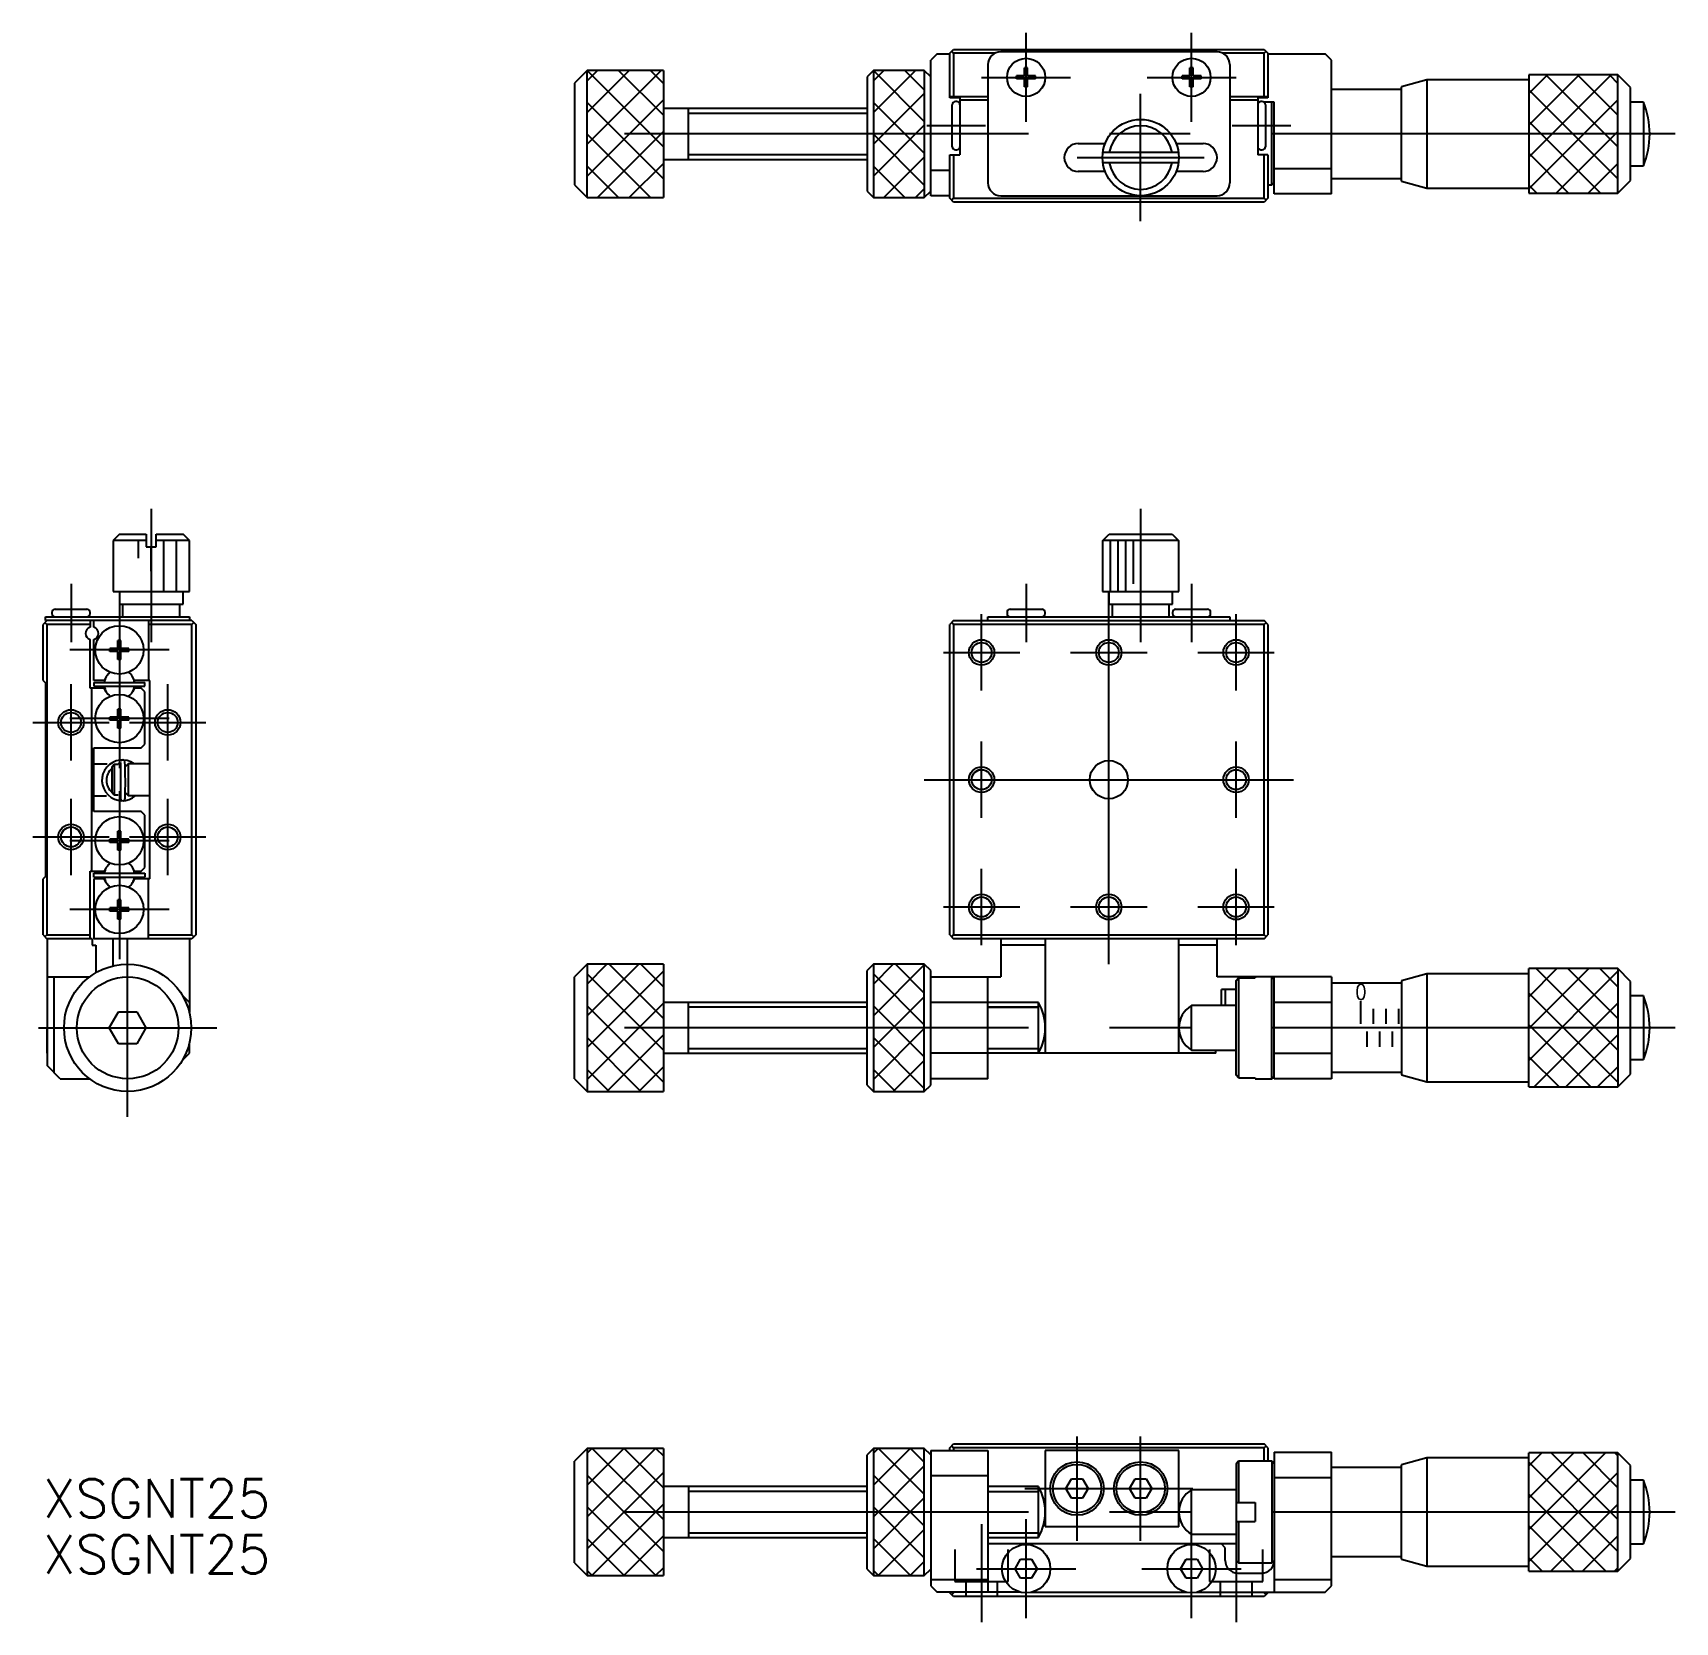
# Model space of a CAD drawing. Extents: x -85 to 190, y -66 to 59.
# Drawn here: x -84.6 to 44.5, y -66.2 to 58.7 of the extents above; entities that cross this region are included whole.
import ezdxf
from ezdxf.enums import TextEntityAlignment as Align

# ---------------------------------------------------------------- set-up
doc = ezdxf.new("R2010")
doc.units = 0
doc.linetypes.add('CENTER', pattern=[50.8, 31.75, -6.35, 6.35, -6.35])
doc.linetypes.add('DASHED', pattern=[19.05, 12.7, -6.35])
doc.layers.get('0').update_dxf_attribs({"linetype": 'CONTINUOUS'})
doc.layers.add('CENTER', color=1, linetype='CENTER')
doc.styles.get("Standard").update_dxf_attribs({"font": 'txt.shx', "height": 3, "bigfont": 'bigfont.shx'})

# ---------------------------------------------------------------- blocks, each defined once
blk = doc.blocks.new('*U2')
at = {"color": 7, "linetype": 'CONTINUOUS'}
blk.add_text('XSGNT25', height=3, dxfattribs=at).set_placement((-83.76, -57.98))
blk = doc.blocks.new('*U3')
at = {"color": 7, "linetype": 'CONTINUOUS'}
blk.add_text('XSGNT25', height=3, dxfattribs=at).set_placement((-83.76, -62.38))

msp = doc.modelspace()

# ---------------------------------------------------------------- linework, layer by layer
at = {"color": 7, "linetype": 'CONTINUOUS'}
for p, q in [((-13.5, 57.05), (-14, 56.55)), ((-13.5, 57.05), (-12.5, 57.05)), ((-12.5, 57.1), (-12.2, 57.4)), ((-12.5, 53.6), (-12.5, 57.1)), ((-12.35, 57.25), (-12.2, 57.1)), ((-12.2, 57.4), (12.2, 57.4)), ((-12.2, 57.1), (-12.2, 53.7)), ((-8.94, 57.1), (-12.2, 57.1)), ((8.5, 57.2), (-8.5, 57.2)), ((12.2, 57.1), (8.94, 57.1)), ((12.2, 57.4), (12.5, 57.1)), ((12.2, 57.1), (12.35, 57.25)), ((12.2, 53.7), (12.2, 57.1)), ((12.5, 57.1), (12.5, 53.6)), ((12.5, 57.05), (17, 57.05)), ((17.5, 56.55), (17, 57.05)), ((-41, 55.75), (-42, 54.75)), ((-35, 55.75), (-41, 55.75)), ((-41, 54.94), (-40.19, 55.75)), ((-41, 52.44), (-37.69, 55.75)), ((-41, 49.94), (-35.19, 55.75)), ((-41, 55.73), (-35, 49.73)), ((-41, 45.75), (-41, 55.73)), ((-38.52, 55.75), (-35, 52.23)), ((-36.02, 55.75), (-35, 54.73)), ((-35, 55.75), (-35, 45.75)), ((-18.5, 55.75), (-19, 55.25)), ((-14.5, 55.75), (-18.5, 55.75)), ((-18.5, 54.94), (-17.69, 55.75)), ((-18.5, 52.44), (-15.19, 55.75)), ((-18.5, 55.73), (-14.5, 51.73)), ((-18.5, 55.73), (-18.5, 45.75)), ((-16.02, 55.75), (-14.5, 54.23)), ((-14, 55.25), (-14.5, 55.75)), ((-14.5, 55.75), (-14.5, 45.75)), ((-14, 45.9), (-14, 56.55)), ((-9.5, 56.2), (-9.5, 46.9)), ((-6.38, 55.95), (-6.63, 55.95)), ((-6.63, 55.33), (-6.63, 55.95)), ((-6.38, 55.33), (-6.38, 55.95)), ((6.62, 55.95), (6.37, 55.95)), ((6.37, 55.33), (6.37, 55.95)), ((6.62, 55.33), (6.62, 55.95)), ((9.5, 56.2), (9.5, 46.9)), ((17.5, 46.05), (17.5, 56.55)), ((-42, 54.75), (-42, 46.75)), ((-19, 55.25), (-19, 46.25)), ((-7.25, 55.08), (-7.25, 55.33)), ((-6.63, 55.33), (-7.25, 55.33)), ((-6.63, 55.08), (-7.25, 55.08)), ((-6.63, 54.45), (-6.63, 55.08)), ((-6.38, 54.45), (-6.63, 54.45)), ((-5.75, 55.33), (-6.38, 55.33)), ((-6.38, 54.45), (-6.38, 55.08)), ((-5.75, 55.08), (-6.38, 55.08)), ((-5.75, 55.08), (-5.75, 55.33)), ((5.75, 55.08), (5.75, 55.33)), ((6.37, 55.33), (5.75, 55.33)), ((6.37, 55.08), (5.75, 55.08)), ((6.37, 54.45), (6.37, 55.08)), ((6.62, 54.45), (6.37, 54.45)), ((7.25, 55.33), (6.62, 55.33)), ((6.62, 54.45), (6.62, 55.08)), ((7.25, 55.08), (6.62, 55.08)), ((7.25, 55.08), (7.25, 55.33)), ((23, 54.25), (17.5, 54.25)), ((25, 55), (23, 54.45)), ((23, 47.05), (23, 54.45)), ((25, 55), (25, 46.5)), ((33, 55), (25, 55)), ((40, 55.4), (33, 55.4)), ((33, 53.94), (34.46, 55.4)), ((33, 51.44), (36.96, 55.4)), ((33, 48.94), (39.46, 55.4)), ((33, 55.4), (33, 46.1)), ((33, 54.23), (40, 47.23)), ((34.33, 55.4), (40, 49.73)), ((36.83, 55.4), (40, 52.23)), ((39.33, 55.4), (40, 54.73)), ((40, 46.1), (40, 55.4)), ((41, 54.4), (40, 55.4)), ((41, 47.1), (41, 54.4)), ((-41, 47.44), (-35, 53.44)), ((-41, 53.23), (-35, 47.23)), ((-18.5, 49.94), (-14.5, 53.94)), ((-18.5, 53.23), (-14.5, 49.23)), ((-12.5, 53.7), (-9.5, 53.7)), ((-11.7, 53.6), (-12.5, 53.6)), ((-12.3, 49.75), (-12.3, 53.05)), ((-11.95, 53.3), (-12.05, 53.3)), ((-11.7, 53.6), (-11.7, 49.1)), ((-9.5, 53.4), (-11.7, 53.4)), ((9.5, 53.7), (12.5, 53.7)), ((11.7, 53.4), (9.5, 53.4)), ((12.5, 53.6), (11.7, 53.6)), ((11.7, 53.6), (11.7, 49.1)), ((11.8, 53.25), (11.7, 53.25)), ((12.05, 53.3), (11.95, 53.3)), ((13, 53.25), (12.2, 53.25)), ((12.3, 53.05), (12.3, 49.75)), ((12.8, 46.75), (12.8, 53.25)), ((13, 46.05), (13, 53.25)), ((33, 46.44), (40, 53.44)), ((42, 53.25), (41, 53.25)), ((42, 53.25), (42, 48.25)), ((-19, 52.75), (-35, 52.75)), ((-33.04, 48.75), (-33.04, 52.75)), ((33, 51.73), (38.63, 46.1)), ((-41, 50.73), (-36.02, 45.75)), ((-40.19, 45.75), (-35, 50.94)), ((-18.5, 47.44), (-14.5, 51.44)), ((-18.5, 50.73), (-14.5, 46.73)), ((35.16, 46.1), (40, 50.94)), ((-12.5, 45.7), (-12.5, 49.1)), ((-12.5, 49.1), (-11.7, 49.1)), ((-12.2, 49.1), (-12.2, 45.7)), ((-12.05, 49.5), (-11.95, 49.5)), ((-2.4, 50), (-0.29, 50)), ((5.47, 49.3), (-0.47, 49.3)), ((0.03, 49.3), (-0.47, 49.3)), ((4.97, 49.3), (0.03, 49.3)), ((5.47, 49.3), (4.97, 49.3)), ((5.29, 50), (7.4, 50)), ((12.5, 49.1), (11.7, 49.1)), ((11.95, 49.5), (12.05, 49.5)), ((12.2, 45.7), (12.2, 49.1)), ((12.5, 49.1), (12.5, 45.7)), ((33, 49.23), (36.13, 46.1)), ((-41, 48.23), (-38.52, 45.75)), ((-37.69, 45.75), (-35, 48.44)), ((-35, 48.75), (-19, 48.75)), ((-18.5, 48.23), (-16.02, 45.75)), ((-17.69, 45.75), (-14.5, 48.94)), ((-14, 47.9), (-12.5, 47.9)), ((-0.29, 47.8), (-2.4, 47.8)), ((-0.47, 48.5), (0.03, 48.5)), ((0.03, 48.5), (4.97, 48.5)), ((4.97, 48.5), (5.47, 48.5)), ((7.4, 47.8), (5.29, 47.8)), ((13, 48.05), (17.5, 48.05)), ((37.66, 46.1), (40, 48.44)), ((41, 48.25), (42, 48.25)), ((-42, 46.75), (-41, 45.75)), ((12.5, 46.75), (12.8, 46.75)), ((12.8, 46.75), (13, 46.95)), ((17.5, 47.25), (23, 47.25)), ((23, 47.05), (25, 46.5)), ((25, 46.5), (33, 46.5)), ((33, 46.73), (33.63, 46.1)), ((40, 46.1), (41, 47.1)), ((-41, 45.75), (-35, 45.75)), ((-19, 46.25), (-18.5, 45.75)), ((-18.5, 45.75), (-14.5, 45.75)), ((-15.19, 45.75), (-14.5, 46.44)), ((-14.5, 45.75), (-14, 46.25)), ((-12.5, 45.9), (-14, 45.9)), ((-12.2, 45.4), (-12.5, 45.7)), ((-12.2, 45.7), (-12.35, 45.55)), ((-12.2, 45.7), (12.2, 45.7)), ((12.2, 45.4), (-12.2, 45.4)), ((-8.5, 45.9), (8.5, 45.9)), ((12.5, 45.7), (12.2, 45.4)), ((12.35, 45.55), (12.2, 45.7)), ((17.5, 46.05), (13, 46.05)), ((33, 46.1), (40, 46.1)), ((-77.75, 19.3), (-78.25, 18.8)), ((-78.25, 18.8), (-78.25, 14.8)), ((-75.65, 18.8), (-78.25, 18.8)), ((-77.75, 19.3), (-75.65, 19.3)), ((-76.25, 17.4), (-76.25, 18.8)), ((-75.65, 19.3), (-75.65, 18.3)), ((-75.65, 18.3), (-74.85, 18.3)), ((-75.25, 16.4), (-75.25, 18.3)), ((-74.85, 19.3), (-72.75, 19.3)), ((-74.85, 18.3), (-74.85, 19.3)), ((-72.25, 18.8), (-74.85, 18.8)), ((-74.25, 14.8), (-74.25, 18.8)), ((-73.25, 14.8), (-73.25, 18.8)), ((-72.25, 18.8), (-72.75, 19.3)), ((-72.25, 14.8), (-72.25, 18.8)), ((-0.5, 18.3), (-0.5, 14.8)), ((-0.5, 18.3), (-0.47, 18.3)), ((-0.47, 18.8), (0.03, 19.3)), ((5.47, 18.8), (-0.47, 18.8)), ((-0.47, 18.3), (-0.47, 18.8)), ((0.03, 19.3), (4.97, 19.3)), ((0.1, 18.8), (0.1, 14.8)), ((0.7, 18.8), (0.7, 14.8)), ((1.3, 18.8), (1.3, 14.8)), ((1.9, 18.8), (1.9, 15.4)), ((2.5, 18.8), (2.5, 16.4)), ((4.97, 19.3), (5.47, 18.8)), ((5.47, 18.8), (5.47, 18.3)), ((5.47, 18.3), (5.5, 18.3)), ((5.5, 14.8), (5.5, 18.3)), ((-78.25, 14.8), (-72.25, 14.8)), ((-77.75, 14.8), (-77.75, 13.8)), ((-72.75, 13.8), (-72.75, 14.8)), ((-0.5, 14.8), (5.5, 14.8)), ((0, 14.8), (5, 14.8)), ((0, 14.8), (5, 14.8)), ((0, 14.8), (0, 13.8)), ((5, 13.8), (5, 14.8)), ((-83.05, 13.15), (-83.05, 13.05)), ((-82.8, 13.4), (-80.3, 13.4)), ((-80.05, 13.05), (-80.05, 13.15)), ((-77.75, 13.8), (-72.75, 13.8)), ((-77.5, 13.8), (-77.5, 12.8)), ((-73, 12.8), (-73, 13.8)), ((-8, 13.15), (-8, 13.05)), ((-7.75, 13.4), (-5.25, 13.4)), ((-5, 13.05), (-5, 13.15)), ((0, 13.8), (5, 13.8)), ((0.25, 13.8), (0.25, 12.8)), ((4.75, 12.8), (4.75, 13.8)), ((5, 13.15), (5, 13.05)), ((5.25, 13.4), (7.75, 13.4)), ((8, 13.05), (8, 13.15)), ((-83.45, 12.5), (-83.75, 12.2)), ((-83.75, 7.8), (-83.75, 12.2)), ((-83.45, 12.2), (-83.6, 12.35)), ((-83.55, 12.5), (-83.55, 12.8)), ((-83.55, 12.8), (-72.25, 12.8)), ((-72.05, 12.5), (-83.55, 12.5)), ((-83.45, 12.2), (-83.45, -12.2)), ((-80.05, 12.2), (-83.45, 12.2)), ((-80.05, 12.5), (-80.05, 11.98)), ((-79.75, 11.98), (-79.75, 12.5)), ((-75.45, 12.5), (-75.45, 7.8)), ((-72.05, 12.2), (-75.45, 12.2)), ((-72.25, 12.8), (-72.25, 12.5)), ((-72.05, 12.5), (-71.75, 12.2)), ((-71.9, 12.35), (-72.05, 12.2)), ((-72.05, -12.2), (-72.05, 12.2)), ((-71.75, 12.2), (-71.75, -12.2)), ((-12.2, 12.5), (-12.5, 12.2)), ((-12.5, -12.2), (-12.5, 12.2)), ((-12.2, 12.2), (-12.35, 12.35)), ((-12.2, 12.5), (12.2, 12.5)), ((-12.2, 12.2), (-12.2, -12.2)), ((12.2, 12.2), (-12.2, 12.2)), ((-9.5, 12.5), (-9.5, 12.8)), ((-9.5, 12.8), (9.5, 12.8)), ((9.5, 12.8), (9.5, 12.5)), ((12.5, 12.2), (12.2, 12.5)), ((12.35, 12.35), (12.2, 12.2)), ((12.2, -12.2), (12.2, 12.2)), ((12.5, 12.2), (12.5, -12.2)), ((-80.05, 7.2), (-80.05, 11.02)), ((-79.75, 7.8), (-79.75, 11.02)), ((-77.88, 10.32), (-78.5, 10.32)), ((-78.5, 10.07), (-78.5, 10.32)), ((-77.88, 10.32), (-77.88, 10.95)), ((-77.63, 10.95), (-77.88, 10.95)), ((-77.63, 10.32), (-77.63, 10.95)), ((-77, 10.32), (-77.63, 10.32)), ((-77, 10.07), (-77, 10.32)), ((-77.88, 10.07), (-78.5, 10.07)), ((-77.88, 9.45), (-77.88, 10.07)), ((-77.63, 9.45), (-77.88, 9.45)), ((-77.63, 9.45), (-77.63, 10.07)), ((-77, 10.07), (-77.63, 10.07)), ((-83.75, 7.8), (-83.55, 7.6)), ((-78.95, 7.8), (-79.75, 7.8)), ((-78.78, 8.1), (-78.95, 7.8)), ((-76.55, 7.8), (-76.72, 8.1)), ((-75.35, 7.8), (-76.55, 7.8)), ((-75.35, -7.8), (-75.35, 7.8)), ((-83.55, 7.6), (-83.55, -7.6)), ((-79.95, 7.2), (-80.05, 7.2)), ((-79.95, 7.2), (-79.95, -7.2)), ((-78.95, 7.2), (-79.95, 7.2)), ((-79.75, 7.65), (-75.75, 7.65)), ((-79.75, 7.65), (-79.75, 7.35)), ((-79.75, 7.35), (-75.75, 7.35)), ((-79, 7.35), (-78.93, 7.35)), ((-79, 7.35), (-78.93, 7.35)), ((-79, 7.35), (-78.93, 7.35)), ((-79, 7.35), (-78.93, 7.35)), ((-79, 7.35), (-78.93, 7.35)), ((-79, 7.35), (-78.93, 7.35)), ((-79, 7.35), (-78.93, 7.35)), ((-79, 7.35), (-78.93, 7.35)), ((-79, 7.35), (-78.93, 7.35)), ((-79, 7.35), (-78.93, 7.35)), ((-79, 7.35), (-78.93, 7.35)), ((-79, 7.35), (-78.93, 7.35)), ((-79, 7.35), (-78.93, 7.35)), ((-78.78, 6.9), (-78.95, 7.2)), ((-76.55, 7.2), (-76.72, 6.9)), ((-76.57, 7.35), (-76.5, 7.35)), ((-76.57, 7.35), (-76.5, 7.35)), ((-76.05, 7.2), (-76.55, 7.2)), ((-75.75, 6.9), (-76.05, 7.2)), ((-75.75, 7.35), (-75.75, 7.65)), ((-75.75, 2.8), (-75.75, 6.9)), ((-77.63, 5.55), (-77.88, 5.55)), ((-77.88, 4.92), (-77.88, 5.55)), ((-77.63, 4.92), (-77.63, 5.55)), ((-78.5, 4.67), (-78.5, 4.92)), ((-77.88, 4.92), (-78.5, 4.92)), ((-77.88, 4.67), (-78.5, 4.67)), ((-77.88, 4.05), (-77.88, 4.67)), ((-77.63, 4.05), (-77.88, 4.05)), ((-77, 4.92), (-77.63, 4.92)), ((-77.63, 4.05), (-77.63, 4.67)), ((-77, 4.67), (-77.63, 4.67)), ((-77, 4.67), (-77, 4.92)), ((-76.05, 2.5), (-75.75, 2.8)), ((-79.75, -2.5), (-79.75, 2.5)), ((-79.75, 2.5), (-76.05, 2.5)), ((-77.65, 1.34), (-77.65, -1.44)), ((-77.57, 1.53), (-77.64, 1.45)), ((-77.47, 1.55), (-77.57, 1.53)), ((-77.37, 1.51), (-77.47, 1.55)), ((-77.31, 1.43), (-77.37, 1.51)), ((-78.7, 1.23), (-79.75, 1.23)), ((-78.15, 1.2), (-78.35, 0.99)), ((-78.35, 0.99), (-78.35, -0.99)), ((-78.15, 1.2), (-78.15, -1.2)), ((-77.85, 1.2), (-78.15, 1.2)), ((-77.65, 1.25), (-77.85, 1.25)), ((-77.85, 1.25), (-77.85, 1.2)), ((-77.65, 0), (-77.65, -1.25)), ((-77.05, 1.25), (-77.29, 1.01)), ((-77.05, 1.25), (-77.05, -1.25)), ((-75.35, 1.25), (-77.05, 1.25)), ((-79.75, -1.27), (-78.76, -1.27)), ((-78.35, -0.99), (-78.15, -1.2)), ((-78.15, -1.2), (-77.85, -1.2)), ((-77.29, -1.01), (-77.05, -1.25)), ((-77.05, -1.25), (-75.35, -1.25)), ((-76.05, -2.5), (-79.75, -2.5)), ((-77.66, -1.46), (-77.63, -1.56)), ((-77.63, -1.56), (-77.55, -1.63)), ((-77.55, -1.63), (-77.45, -1.65)), ((-77.45, -1.65), (-77.36, -1.6)), ((-77.36, -1.6), (-77.31, -1.51)), ((-75.75, -2.8), (-76.05, -2.5)), ((-75.75, -6.9), (-75.75, -2.8)), ((-77.88, -4.68), (-78.5, -4.68)), ((-78.5, -4.93), (-78.5, -4.68)), ((-77.88, -4.93), (-78.5, -4.93)), ((-77.88, -4.68), (-77.88, -4.05)), ((-77.63, -4.05), (-77.88, -4.05)), ((-77.88, -5.55), (-77.88, -4.93)), ((-77.63, -4.68), (-77.63, -4.05)), ((-77, -4.68), (-77.63, -4.68)), ((-77, -4.93), (-77.63, -4.93)), ((-77.63, -5.55), (-77.63, -4.93)), ((-77, -4.93), (-77, -4.68)), ((-77.63, -5.55), (-77.88, -5.55)), ((-83.55, -7.6), (-83.75, -7.8)), ((-80.05, -12.5), (-80.05, -7.2)), ((-80.05, -7.2), (-78.95, -7.2)), ((-79.75, -7.35), (-75.75, -7.35)), ((-79.75, -7.65), (-79.75, -7.35)), ((-79.75, -7.65), (-75.75, -7.65)), ((-79, -7.35), (-78.93, -7.35)), ((-79, -7.35), (-78.93, -7.35)), ((-79, -7.35), (-78.93, -7.35)), ((-79, -7.35), (-78.93, -7.35)), ((-79, -7.35), (-78.93, -7.35)), ((-79, -7.35), (-78.93, -7.35)), ((-79, -7.35), (-78.93, -7.35)), ((-79, -7.35), (-78.93, -7.35)), ((-79, -7.35), (-78.93, -7.35)), ((-79, -7.35), (-78.93, -7.35)), ((-79, -7.35), (-78.93, -7.35)), ((-79, -7.35), (-78.93, -7.35)), ((-79, -7.35), (-78.93, -7.35)), ((-78.78, -6.9), (-78.95, -7.2)), ((-76.55, -7.2), (-76.72, -6.9)), ((-76.57, -7.35), (-76.5, -7.35)), ((-76.57, -7.35), (-76.5, -7.35)), ((-76.55, -7.2), (-76.05, -7.2)), ((-76.05, -7.2), (-75.75, -6.9)), ((-75.75, -7.35), (-75.75, -7.65)), ((-83.75, -12.2), (-83.75, -7.8)), ((-79.75, -7.8), (-79.75, -12.5)), ((-78.95, -7.8), (-79.75, -7.8)), ((-78.78, -8.1), (-78.95, -7.8)), ((-76.55, -7.8), (-76.72, -8.1)), ((-75.35, -7.8), (-76.55, -7.8)), ((-75.45, -12.2), (-75.45, -7.8)), ((-77.88, -10.08), (-78.5, -10.08)), ((-78.5, -10.33), (-78.5, -10.08)), ((-77.88, -10.08), (-77.88, -9.45)), ((-77.63, -9.45), (-77.88, -9.45)), ((-77.63, -10.08), (-77.63, -9.45)), ((-77, -10.08), (-77.63, -10.08)), ((-77, -10.33), (-77, -10.08)), ((-77.88, -10.33), (-78.5, -10.33)), ((-77.88, -10.95), (-77.88, -10.33)), ((-77.63, -10.95), (-77.88, -10.95)), ((-77, -10.33), (-77.63, -10.33)), ((-77.63, -10.95), (-77.63, -10.33)), ((-83.75, -12.2), (-83.45, -12.5)), ((-83.6, -12.35), (-83.45, -12.2)), ((-83.45, -12.2), (-80.05, -12.2)), ((-79.9, -12.5), (-83.45, -12.5)), ((-83.4, -22.5), (-83.4, -12.5)), ((-79.9, -12.5), (-79.9, -13)), ((-72.05, -12.5), (-79.75, -12.5)), ((-78.25, -14.63), (-78.25, -12.5)), ((-75.45, -12.2), (-72.05, -12.2)), ((-75.45, -12.5), (-75.45, -12.2)), ((-72.25, -12.5), (-72.25, -18.28)), ((-71.75, -12.2), (-72.05, -12.5)), ((-72.05, -12.2), (-71.9, -12.35)), ((-12.5, -12.2), (-12.2, -12.5)), ((-12.2, -12.2), (-12.35, -12.35)), ((-12.2, -12.2), (12.2, -12.2)), ((12.2, -12.5), (-12.2, -12.5)), ((-8.5, -12.5), (-8.5, -13)), ((-5, -12.5), (-5, -21.5)), ((5.5, -21.5), (5.5, -12.5)), ((8.5, -15.5), (8.5, -12.5)), ((12.35, -12.35), (12.2, -12.2)), ((12.2, -12.5), (12.5, -12.2)), ((-79.9, -13), (-79.6, -13)), ((-79.6, -13), (-79.6, -15.17)), ((-8.5, -13), (-8.5, -15.5)), ((-5, -13), (-8.5, -13)), ((8.5, -13), (5.5, -13)), ((-41, -14.5), (-42, -15.5)), ((-41, -14.5), (-41, -24.5)), ((-35, -14.5), (-41, -14.5)), ((-41, -16.06), (-39.44, -14.5)), ((-41, -18.56), (-36.94, -14.5)), ((-41, -21.06), (-35, -15.06)), ((-41, -15.27), (-35, -21.27)), ((-39.27, -14.5), (-35, -18.77)), ((-36.77, -14.5), (-35, -16.27)), ((-35, -14.5), (-35, -24.5)), ((-18.5, -14.5), (-19, -15)), ((-19, -24), (-19, -15)), ((-18.5, -14.5), (-18.5, -24.5)), ((-14.5, -14.5), (-18.5, -14.5)), ((-18.5, -16.06), (-16.94, -14.5)), ((-18.5, -18.56), (-14.5, -14.56)), ((-18.5, -15.27), (-14.5, -19.27)), ((-16.77, -14.5), (-14.5, -16.77)), ((-14.5, -24.5), (-14.5, -14.5)), ((-14, -15), (-14.5, -14.5)), ((-14, -24), (-14, -15)), ((25, -15.25), (23, -15.8)), ((25, -15.25), (25, -23.75)), ((33, -15.25), (25, -15.25)), ((40, -14.85), (33, -14.85)), ((33, -15.02), (33, -14.85)), ((33, -17.06), (35.21, -14.85)), ((33, -19.56), (37.71, -14.85)), ((33, -24.15), (33, -15.02)), ((33, -22.06), (40, -15.06)), ((33.58, -14.85), (40, -21.27)), ((36.08, -14.85), (40, -18.77)), ((38.58, -14.85), (40, -16.27)), ((41, -15.85), (40, -14.85)), ((40, -14.85), (40, -24.15)), ((-83.4, -15.5), (-80.1, -15.5)), ((-82.9, -15.5), (-82.9, -23)), ((-42, -23.5), (-42, -15.5)), ((-14, -15.5), (-8.5, -15.5)), ((-9.5, -23.5), (-9.5, -15.5)), ((17.5, -15.5), (8.5, -15.5)), ((8.84, -17.75), (8.84, -16.5)), ((10, -16.5), (8.84, -16.5)), ((9.14, -16.5), (9.14, -17.75)), ((10, -15.77), (10.2, -15.57)), ((10, -23.23), (10, -15.77)), ((10.2, -15.57), (10.2, -23.43)), ((10.2, -15.57), (11.5, -15.57)), ((11.5, -15.5), (11.5, -15.57)), ((12.8, -23.5), (12.8, -15.5)), ((13, -15.7), (12.8, -15.5)), ((13, -17.5), (13, -15.5)), ((17.5, -15.5), (17.5, -23.5)), ((23, -16), (17.5, -16)), ((23, -15.8), (23, -23.2)), ((33, -16.77), (40, -23.77)), ((41, -23.15), (41, -15.85)), ((-72.25, -17.5), (-72.8, -16.95)), ((-41, -23.56), (-35, -17.56)), ((-41, -17.77), (-35, -23.77)), ((-19, -17.5), (-35, -17.5)), ((-33.04, -21.5), (-33.04, -17.5)), ((-18.5, -21.06), (-14.5, -17.06)), ((-18.5, -17.77), (-14.5, -21.77)), ((-5.54, -17.5), (-14, -17.5)), ((-5.54, -21.5), (-5.54, -17.5)), ((-5.54, -21.5), (-5.54, -17.5)), ((6.5, -19.96), (6.5, -17.75)), ((10, -17.75), (6.5, -17.75)), ((17.5, -17.5), (13, -17.5)), ((13, -21.5), (13, -17.5)), ((19.8, -19.2), (19.8, -17.4)), ((20.8, -19.2), (20.8, -18)), ((21.8, -19.2), (21.8, -18)), ((22.8, -19.2), (22.8, -18)), ((33.41, -24.15), (40, -17.56)), ((42, -17), (41, -17)), ((42, -17), (42, -22)), ((-78.54, -19.5), (-77.82, -18.25)), ((-78.54, -19.5), (-77.82, -18.25)), ((-77.82, -18.25), (-76.38, -18.25)), ((-77.82, -18.25), (-76.38, -18.25)), ((-76.38, -18.25), (-75.66, -19.5)), ((33, -19.27), (37.88, -24.15)), ((-83.45, -19.5), (-83.45, -21.5)), ((-83.4, -19.5), (-83.45, -19.5)), ((-77.82, -20.75), (-78.54, -19.5)), ((-77.82, -20.75), (-78.54, -19.5)), ((-75.66, -19.5), (-76.38, -20.75)), ((-41, -20.27), (-36.77, -24.5)), ((-39.44, -24.5), (-35, -20.06)), ((-18.5, -23.56), (-14.5, -19.56)), ((-18.5, -20.27), (-14.5, -24.27)), ((6.5, -21.25), (6.5, -19.96)), ((20.3, -21), (20.3, -19.8)), ((21.3, -21), (21.3, -19.8)), ((22.3, -21), (22.3, -19.8)), ((35.91, -24.15), (40, -20.06)), ((-83.45, -21.5), (-83.4, -21.5)), ((-76.38, -20.75), (-77.82, -20.75)), ((-72.8, -22.05), (-72.25, -21.5)), ((-72.25, -21.5), (-72.25, -20.72)), ((-35, -21.5), (-19, -21.5)), ((8.4, -21.5), (-14, -21.5)), ((6.5, -21.25), (10, -21.25)), ((8.4, -21.5), (8.4, -21.25)), ((13, -21.5), (17.5, -21.5)), ((13, -23.5), (13, -21.5)), ((33, -21.77), (35.38, -24.15)), ((-82.4, -23.5), (-83.4, -22.5)), ((-41, -22.77), (-39.27, -24.5)), ((-36.94, -24.5), (-35, -22.56)), ((-18.5, -22.77), (-16.77, -24.5)), ((-16.94, -24.5), (-14.5, -22.06)), ((10.2, -23.43), (10, -23.23)), ((17.5, -23), (23, -23)), ((23, -23.2), (25, -23.75)), ((38.41, -24.15), (40, -22.56)), ((40, -24.15), (41, -23.15)), ((41, -22), (42, -22)), ((-82.4, -23.5), (-80.1, -23.5)), ((-42, -23.5), (-41, -24.5)), ((-41, -24.5), (-35, -24.5)), ((-19, -24), (-18.5, -24.5)), ((-18.5, -24.5), (-14.5, -24.5)), ((-14.5, -24.5), (-14, -24)), ((-9.5, -23.5), (-14, -23.5)), ((10.2, -23.43), (11.5, -23.43)), ((11.5, -23.43), (11.5, -23.5)), ((11.5, -23.5), (12.8, -23.5)), ((12.8, -23.5), (13, -23.3)), ((17.5, -23.5), (13, -23.5)), ((25, -23.75), (33, -23.75)), ((33, -24.15), (40, -24.15)), ((-41, -52.56), (-42, -53.56)), ((-41, -52.56), (-41, -62.56)), ((-35, -52.56), (-41, -52.56)), ((-41, -52.94), (-40.62, -52.56)), ((-41, -55.44), (-38.12, -52.56)), ((-41, -57.94), (-35.62, -52.56)), ((-40.59, -52.56), (-35, -58.15)), ((-38.09, -52.56), (-35, -55.65)), ((-35.59, -52.56), (-35, -53.15)), ((-35, -52.56), (-35, -62.56)), ((-18.5, -52.56), (-19, -53.06)), ((-18.5, -52.56), (-18.5, -62.56)), ((-14.5, -52.56), (-18.5, -52.56)), ((-18.5, -52.94), (-18.12, -52.56)), ((-18.5, -55.44), (-15.62, -52.56)), ((-18.09, -52.56), (-14.5, -56.15)), ((-15.59, -52.56), (-14.5, -53.65)), ((-14.5, -62.56), (-14.5, -52.56)), ((-14, -53.06), (-14.5, -52.56)), ((-14, -52.71), (-9.5, -52.71)), ((-14, -52.71), (-14, -63.36)), ((-12.5, -52.51), (-12.2, -52.21)), ((-12.5, -52.71), (-12.5, -52.51)), ((-12.35, -52.36), (-12.2, -52.51)), ((-12.2, -52.21), (12.2, -52.21)), ((12.2, -52.51), (-12.2, -52.51)), ((-12.2, -52.51), (-12.2, -52.71)), ((-9.5, -52.71), (-9.5, -63.86)), ((5.5, -52.71), (-5, -52.71)), ((-5, -52.71), (-5, -58.71)), ((5.5, -58.71), (5.5, -52.71)), ((12.5, -52.51), (12.2, -52.21)), ((12.2, -52.51), (12.35, -52.36)), ((12.2, -53.56), (12.2, -52.51)), ((12.5, -52.51), (12.5, -53.56)), ((13, -52.86), (17.5, -52.86)), ((13, -52.86), (13, -63.86)), ((17.5, -63.36), (17.5, -52.86)), ((-42, -61.56), (-42, -53.56)), ((-19, -62.06), (-19, -53.06)), ((-18.5, -57.94), (-14.5, -53.94)), ((10.2, -53.56), (10, -53.76)), ((10, -53.76), (10, -61.36)), ((10.2, -53.56), (10.2, -56.81)), ((12.8, -53.56), (10.2, -53.56)), ((13, -53.76), (12.8, -53.56)), ((12.8, -53.56), (12.8, -61.56)), ((23, -54.06), (17.5, -54.06)), ((25, -53.31), (23, -53.86)), ((23, -54), (23, -53.86)), ((23, -61.26), (23, -54)), ((25, -53.31), (25, -61.81)), ((33, -53.31), (25, -53.31)), ((33, -62.21), (33, -52.91)), ((40, -52.91), (33, -52.91)), ((33, -53.94), (34.03, -52.91)), ((33, -56.44), (36.53, -52.91)), ((33, -58.94), (39.03, -52.91)), ((33, -53.65), (40, -60.65)), ((34.76, -52.91), (40, -58.15)), ((37.26, -52.91), (40, -55.65)), ((39.76, -52.91), (40, -53.15)), ((41, -53.91), (40, -52.91)), ((40, -53.08), (40, -52.91)), ((40, -62.21), (40, -53.08)), ((41, -54.04), (41, -53.91)), ((41, -61.21), (41, -54.04)), ((-41, -60.44), (-35, -54.44)), ((-41, -54.65), (-35, -60.65)), ((-18.5, -54.65), (-14.5, -58.65)), ((-9.5, -54.71), (-14, -54.71)), ((-3.37, -55.71), (-2.93, -54.96)), ((-2.93, -54.96), (-2.07, -54.96)), ((-2.07, -54.96), (-1.63, -55.71)), ((1.63, -55.71), (2.07, -54.96)), ((2.07, -54.96), (2.93, -54.96)), ((2.93, -54.96), (3.37, -55.71)), ((17.5, -54.86), (13, -54.86)), ((33, -61.44), (40, -54.44)), ((42, -55.06), (41, -55.06)), ((42, -55.06), (42, -55.15)), ((42, -55.15), (42, -60.06)), ((-19, -55.56), (-35, -55.56)), ((-33.04, -55.56), (-33.04, -59.56)), ((-18.5, -60.44), (-14.5, -56.44)), ((-5.54, -55.56), (-9.5, -55.56)), ((-5.54, -59.56), (-5.54, -55.56)), ((-2.93, -56.46), (-3.37, -55.71)), ((-2.07, -56.46), (-2.93, -56.46)), ((-1.63, -55.71), (-2.07, -56.46)), ((2.07, -56.46), (1.63, -55.71)), ((2.93, -56.46), (2.07, -56.46)), ((3.37, -55.71), (2.93, -56.46)), ((6.5, -59.31), (6.5, -55.81)), ((10, -55.81), (6.5, -55.81)), ((33, -56.15), (39.06, -62.21)), ((-41, -57.15), (-35.59, -62.56)), ((-40.62, -62.56), (-35, -56.94)), ((-18.5, -57.15), (-14.5, -61.15)), ((-5.54, -59.56), (-5.54, -57.56)), ((10, -56.81), (11.5, -56.81)), ((11.5, -56.81), (11.5, -58.31)), ((34.73, -62.21), (40, -56.94)), ((-18.12, -62.56), (-14.5, -58.94)), ((5.5, -58.71), (-5, -58.71)), ((6.5, -59.31), (10, -59.31)), ((10, -58.31), (11.5, -58.31)), ((10.2, -58.31), (10.2, -61.56)), ((33, -58.65), (36.56, -62.21)), ((-41, -59.65), (-38.09, -62.56)), ((-38.12, -62.56), (-35, -59.44)), ((-35, -59.56), (-19, -59.56)), ((-18.5, -59.65), (-15.59, -62.56)), ((-9.5, -59.56), (-5.54, -59.56)), ((10, -60.06), (-9.5, -60.06)), ((9.14, -60.36), (8.84, -60.06)), ((9.14, -61.36), (9.14, -60.36)), ((37.23, -62.21), (40, -59.44)), ((41, -60.06), (42, -60.06)), ((-42, -61.56), (-41, -62.56)), ((-35.62, -62.56), (-35, -61.94)), ((-15.62, -62.56), (-14.5, -61.44)), ((-7.37, -62.01), (-6.93, -61.26)), ((-6.93, -61.26), (-6.07, -61.26)), ((-6.07, -61.26), (-5.63, -62.01)), ((5.63, -62.01), (6.07, -61.26)), ((6.07, -61.26), (6.93, -61.26)), ((6.93, -61.26), (7.37, -62.01)), ((10, -61.36), (10.2, -61.56)), ((10.2, -61.56), (12.8, -61.56)), ((12.8, -61.56), (13, -61.36)), ((17.5, -61.06), (23, -61.06)), ((23, -61.26), (25, -61.81)), ((25, -61.81), (33, -61.81)), ((33, -61.15), (34.06, -62.21)), ((39.73, -62.21), (40, -61.94)), ((40, -62.21), (41, -61.21)), ((-41, -62.15), (-40.59, -62.56)), ((-41, -62.56), (-35, -62.56)), ((-19, -62.06), (-18.5, -62.56)), ((-18.5, -62.15), (-18.09, -62.56)), ((-18.5, -62.56), (-14.5, -62.56)), ((-14.5, -62.56), (-14, -62.06)), ((-14, -62.86), (-9.5, -62.86)), ((-6.93, -62.76), (-7.37, -62.01)), ((-6.07, -62.76), (-6.93, -62.76)), ((-5.63, -62.01), (-6.07, -62.76)), ((6.07, -62.76), (5.63, -62.01)), ((6.93, -62.76), (6.07, -62.76)), ((7.37, -62.01), (6.93, -62.76)), ((10.14, -62.36), (12, -62.36)), ((13, -62.86), (17.5, -62.86)), ((33, -62.21), (40, -62.21)), ((-14, -63.36), (-13.5, -63.86)), ((-6.93, -63.86), (-13.5, -63.86)), ((-12.5, -63.91), (-12.5, -63.86)), ((-12.2, -64.21), (-12.5, -63.91)), ((-12.2, -63.91), (-12.35, -64.06)), ((-12.2, -63.86), (-12.2, -63.91)), ((12.2, -64.21), (-12.2, -64.21)), ((-6.07, -63.86), (6.07, -63.86)), ((6.93, -63.86), (17, -63.86)), ((12.5, -63.91), (12.2, -64.21)), ((12.35, -64.06), (12.2, -63.91)), ((12.5, -63.86), (12.5, -63.91)), ((17, -63.86), (17.5, -63.36))]:
    msp.add_line(p, q, dxfattribs=at)
at = {"color": 3, "linetype": 'CONTINUOUS'}
for p, q in [((-19, 52.37), (-33.04, 52.37)), ((-33.04, 49.13), (-19, 49.13)), ((-19, -17.88), (-33.04, -17.88)), ((-5.54, -17.88), (-9.5, -17.88)), ((-9.5, -17.88), (-5.54, -17.88)), ((-33.04, -21.12), (-19, -21.12)), ((-9.5, -21.12), (-5.54, -21.12)), ((-9.5, -21.12), (-5.54, -21.12)), ((-19, -55.94), (-33.04, -55.94)), ((-9.5, -55.94), (-5.54, -55.94)), ((-33.04, -59.19), (-19, -59.19)), ((-9.5, -59.19), (-5.54, -59.19))]:
    msp.add_line(p, q, dxfattribs=at)
at = {"color": 3, "linetype": 'DASHED'}
for p, q in [((-12.1, -60.51), (-12.1, -63.01)), ((-7.9, -63.01), (-7.9, -60.51)), ((7.9, -60.51), (7.9, -63.01)), ((12.1, -63.01), (12.1, -60.51)), ((-12.1, -63.01), (-7.9, -63.01)), ((-11.25, -63.01), (-11.25, -64.21)), ((-8.75, -64.21), (-8.75, -63.01)), ((7.9, -63.01), (12.1, -63.01)), ((8.75, -63.01), (8.75, -64.21)), ((11.25, -64.21), (11.25, -63.01))]:
    msp.add_line(p, q, dxfattribs=at)
at = {"color": 7, "linetype": 'CONTINUOUS'}
for centre, radius in [((-6.5, 55.2), 1.5), ((6.5, 55.2), 1.5), ((2.5, 48.9), 3), ((-77.75, 10.2), 1.9), ((-10, 10), 0.783), ((0, 10), 0.783), ((10, 10), 0.783), ((-77.75, 4.8), 1.9), ((-81.55, 4.5), 0.783), ((-73.95, 4.5), 0.783), ((0, 0), 1.5), ((-10, 0), 0.783), ((10, 0), 0.783), ((-81.55, -4.5), 0.783), ((-77.75, -4.8), 1.9), ((-73.95, -4.5), 0.783), ((-77.75, -10.2), 1.9), ((-10, -10), 0.783), ((0, -10), 0.783), ((10, -10), 0.783), ((-77.1, -19.5), 5), ((-77.1, -19.5), 4), ((-2.5, -55.71), 2.1), ((-2.5, -55.71), 1.9), ((2.5, -55.71), 2.1), ((2.5, -55.71), 1.9), ((-6.5, -62.01), 1.9), ((6.5, -62.01), 1.9)]:
    msp.add_circle(centre, radius, dxfattribs=at)
at = {"color": 3, "linetype": 'CONTINUOUS'}
for centre in [(-10, 10), (0, 10), (10, 10), (-81.55, 4.5), (-73.95, 4.5), (-10, 0), (10, 0), (-81.55, -4.5), (-73.95, -4.5), (-10, -10), (0, -10), (10, -10)]:
    msp.add_circle(centre, 1, dxfattribs=at)
at = {"color": 7, "linetype": 'CONTINUOUS'}
for centre, radius, start, end in [((-8.5, 56.2), 1, 90, 180), ((8.5, 56.2), 1, 0, 90), ((-12.05, 53.05), 0.25, 90, 180), ((-11.95, 53.05), 0.25, 0, 90), ((11.95, 53.05), 0.25, 90, 180), ((12.05, 53.05), 0.25, 0, 90), ((36, 50.75), 6.5, 0, 22.6199), ((2.5, 48.9), 2.5, 9.2069, 170.7931), ((36, 50.75), 6.5, 337.3801, 0), ((-12.05, 49.75), 0.25, 180, 270), ((-11.95, 49.75), 0.25, 270, 0), ((-2.4, 48.9), 1.1, 90, 270), ((7.4, 48.9), 1.1, 270, 90), ((11.95, 49.75), 0.25, 180, 270), ((12.05, 49.75), 0.25, 270, 0), ((2.5, 48.9), 2.5, 189.2069, 350.7931), ((-8.5, 46.9), 1, 180, 270), ((8.5, 46.9), 1, 270, 0), ((-82.8, 13.15), 0.25, 90, 180), ((-82.8, 13.05), 0.25, 180, 270), ((-80.3, 13.15), 0.25, 0, 90), ((-80.3, 13.05), 0.25, 270, 0), ((-7.75, 13.15), 0.25, 90, 180), ((-7.75, 13.05), 0.25, 180, 270), ((-5.25, 13.15), 0.25, 0, 90), ((-5.25, 13.05), 0.25, 270, 0), ((5.25, 13.15), 0.25, 90, 180), ((5.25, 13.05), 0.25, 180, 270), ((7.75, 13.15), 0.25, 0, 90), ((7.75, 13.05), 0.25, 270, 0), ((-79.9, 11.5), 0.5, 107.4576, 252.5424), ((-79.9, 11.5), 0.5, 287.4576, 72.5424), ((-77.75, 7.5), 1.19, 127.543, 172.7616), ((-77.75, 7.5), 1.19, 7.2384, 52.457), ((-77.75, 7.5), 1.19, 187.2384, 232.457), ((-77.75, 7.5), 1.19, 307.543, 352.7616), ((-77.52, -0.05), 1.6, 54.2376, 311.2597), ((-113.59, -0.12), 36.31, 357.8115, 2.4449), ((-77.52, -0.05), 1.25, 131.834, 228.1685), ((-10, -0.02), 0.8, 90, 179.2838), ((-77.75, -7.5), 1.19, 127.543, 172.7616), ((-77.75, -7.5), 1.19, 187.2384, 232.457), ((-77.75, -7.5), 1.19, 7.2384, 52.457), ((-77.75, -7.5), 1.19, 307.543, 352.7616), ((-9, -19.5), 4, 0, 30), ((7.53, -19.5), 2.03, 120.5102, 180), ((36, -19.5), 6.5, 0, 22.6199), ((-9, -19.5), 4, 330, 0), ((7.53, -19.5), 2.03, 180, 239.4898), ((36, -19.5), 6.5, 337.3801, 0), ((36, -57.56), 6.5, 337.3801, 22.6199), ((-9, -57.56), 4, 330, 30), ((7.53, -57.56), 2.03, 120.5102, 239.4898), ((10.14, -61.36), 1, 180, 270), ((12, -61.36), 1, 270, 0)]:
    msp.add_arc(centre, radius, start, end, dxfattribs=at)
at = {"layer": 'CENTER', "color": 1, "linetype": 'CENTER'}
for p, q in [((-6.5, 51.7), (-6.5, 58.7)), ((6.5, 51.7), (6.5, 58.7)), ((-10, 55.2), (-3, 55.2)), ((3, 55.2), (10, 55.2)), ((2.5, 43.9), (2.5, 53.9)), ((44.5, 50.75), (-44, 50.75)), ((-9.7, 51.4), (-14.3, 51.4)), ((14.3, 51.4), (9.7, 51.4)), ((-2.5, 48.9), (7.5, 48.9)), ((-75.25, 21.3), (-75.25, 10.8)), ((2.5, 21.3), (2.5, 10.8)), ((-81.55, 15.4), (-81.55, 10.8)), ((-6.5, 15.4), (-6.5, 10.8)), ((0, -14.5), (0, 14.8)), ((6.5, 15.4), (6.5, 10.8)), ((-77.75, 14.1), (-77.75, 0.9)), ((-10, 7), (-10, 13)), ((10, 7), (10, 13)), ((-73.85, 10.2), (-81.65, 10.2)), ((-13, 10), (-7, 10)), ((-3, 10), (3, 10)), ((7, 10), (13, 10)), ((-81.55, 1.5), (-81.55, 7.5)), ((-73.95, 1.5), (-73.95, 7.5)), ((-84.55, 4.5), (-78.55, 4.5)), ((-73.85, 4.8), (-81.65, 4.8)), ((-76.95, 4.5), (-70.95, 4.5)), ((-10, -3), (-10, 3)), ((10, -3), (10, 3)), ((-14.5, 0), (14.5, 0)), ((-77.75, -0.9), (-77.75, -14.1)), ((-81.55, -7.5), (-81.55, -1.5)), ((-73.95, -7.5), (-73.95, -1.5)), ((-84.55, -4.5), (-78.55, -4.5)), ((-73.85, -4.8), (-81.65, -4.8)), ((-76.95, -4.5), (-70.95, -4.5)), ((-10, -13), (-10, -7)), ((10, -13), (10, -7)), ((-73.85, -10.2), (-81.65, -10.2)), ((-13, -10), (-7, -10)), ((-3, -10), (3, -10)), ((7, -10), (13, -10)), ((-77.1, -26.5), (-77.1, -12.5)), ((-84.1, -19.5), (-70.1, -19.5)), ((44.5, -19.5), (-44, -19.5)), ((-2.5, -59.81), (-2.5, -51.61)), ((2.5, -59.81), (2.5, -51.61)), ((-6.6, -55.71), (1.6, -55.71)), ((-1.6, -55.71), (6.6, -55.71)), ((44.5, -57.56), (-44, -57.56)), ((-10, -58.51), (-10, -66.21)), ((-6.5, -65.91), (-6.5, -58.11)), ((6.5, -65.91), (6.5, -58.11)), ((10, -58.51), (10, -66.21)), ((-10.4, -62.01), (-2.6, -62.01)), ((2.6, -62.01), (10.4, -62.01))]:
    msp.add_line(p, q, dxfattribs=at)

# ---------------------------------------------------------------- block references
at = {"color": 7, "linetype": 'CONTINUOUS'}
for name in ['*U2', '*U3']:
    msp.add_blockref(name, (0, 0), dxfattribs=at)

# ---------------------------------------------------------------- texts
at = {"color": 7, "linetype": 'CONTINUOUS', "width": 0.86}
msp.add_text('0', height=1.2, dxfattribs=at).set_placement((19.81, -17.28), align=Align.CENTER)

doc.saveas('drawing.dxf')
